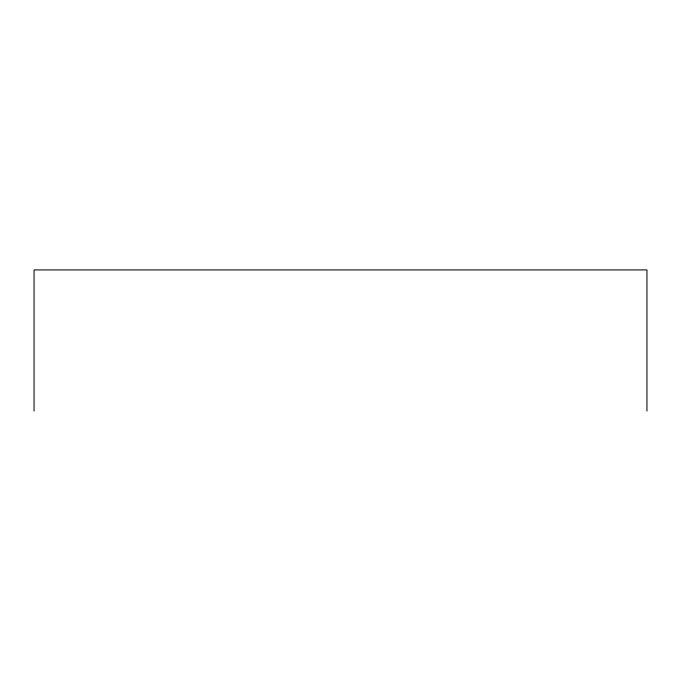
<?xml version="1.0" encoding="UTF-8"?>
<svg xmlns="http://www.w3.org/2000/svg" width="681" height="681" viewBox="0 0 681 681"><rect width="100%" height="100%" fill="white"/><g stroke="black" fill="none" stroke-linecap="round" stroke-linejoin="round"><path stroke-width="1.02" d="M646.95 411.077L646.95 269.923L34.05 269.923L34.05 411.077"/></g></svg>
